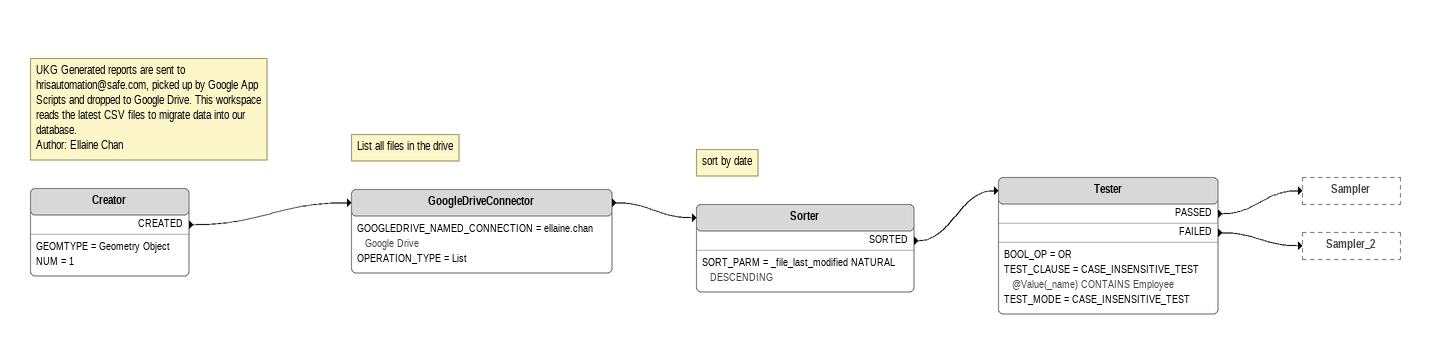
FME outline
Note: UKG Generated reports are sent to hrisautomation@safe.com, picked up by Google App Scripts and dropped to Google Drive. This workspace reads the latest CSV files to migrate data into our database. / Author: Ellaine Chan
Creator
    GEOMTYPE = Geometry Object
    NUM = 1
    CREATED -> GoogleDriveConnector
Note: List all files in the drive
GoogleDriveConnector
    GOOGLEDRIVE_NAMED_CONNECTION = ellaine.chan Google Drive
    OPERATION_TYPE = List
    -> Sorter
Note: sort by date
Sorter
    SORT_PARM = _file_last_modified NATURAL DESCENDING
    SORTED -> Tester
Tester
    BOOL_OP = OR
    TEST_CLAUSE = CASE_INSENSITIVE_TEST @Value(_name) CONTAINS Employee
    TEST_MODE = CASE_INSENSITIVE_TEST
    PASSED -> Sampler
    FAILED -> Sampler_2
